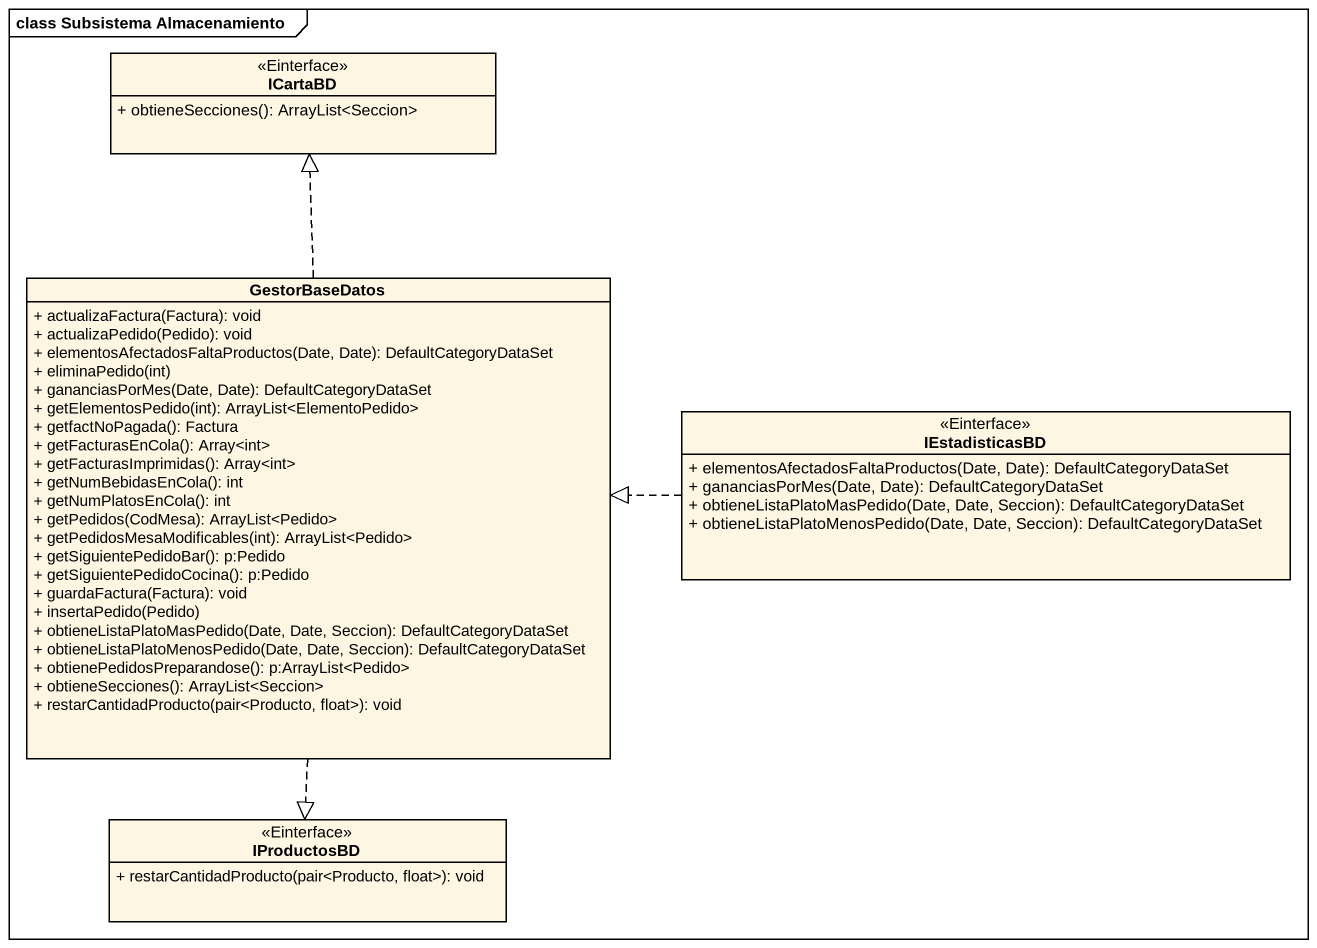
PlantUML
@startuml
mainframe class Subsistema Almacenamiento
hide circle
hide empty members
skinparam classAttributeIconSize 0
class ICartaBD <<Einterface>> {
  + obtieneSecciones(): ArrayList<Seccion>
}
class GestorBaseDatos {
  + actualizaFactura(Factura): void
  + actualizaPedido(Pedido): void
  + elementosAfectadosFaltaProductos(Date, Date): DefaultCategoryDataSet
  + eliminaPedido(int)
  + gananciasPorMes(Date, Date): DefaultCategoryDataSet
  + getElementosPedido(int): ArrayList<ElementoPedido>
  + getfactNoPagada(): Factura
  + getFacturasEnCola(): Array<int>
  + getFacturasImprimidas(): Array<int>
  + getNumBebidasEnCola(): int
  + getNumPlatosEnCola(): int
  + getPedidos(CodMesa): ArrayList<Pedido>
  + getPedidosMesaModificables(int): ArrayList<Pedido>
  + getSiguientePedidoBar(): p:Pedido
  + getSiguientePedidoCocina(): p:Pedido
  + guardaFactura(Factura): void
  + insertaPedido(Pedido)
  + obtieneListaPlatoMasPedido(Date, Date, Seccion): DefaultCategoryDataSet
  + obtieneListaPlatoMenosPedido(Date, Date, Seccion): DefaultCategoryDataSet
  + obtienePedidosPreparandose(): p:ArrayList<Pedido>
  + obtieneSecciones(): ArrayList<Seccion>
  + restarCantidadProducto(pair<Producto, float>): void
}
class IEstadisticasBD <<Einterface>> {
  + elementosAfectadosFaltaProductos(Date, Date): DefaultCategoryDataSet
  + gananciasPorMes(Date, Date): DefaultCategoryDataSet
  + obtieneListaPlatoMasPedido(Date, Date, Seccion): DefaultCategoryDataSet
  + obtieneListaPlatoMenosPedido(Date, Date, Seccion): DefaultCategoryDataSet
}
class IProductosBD <<Einterface>> {
  + restarCantidadProducto(pair<Producto, float>): void
}
GestorBaseDatos .up.|> ICartaBD
GestorBaseDatos ..|> IProductosBD
IEstadisticasBD .left.|> GestorBaseDatos
@enduml
